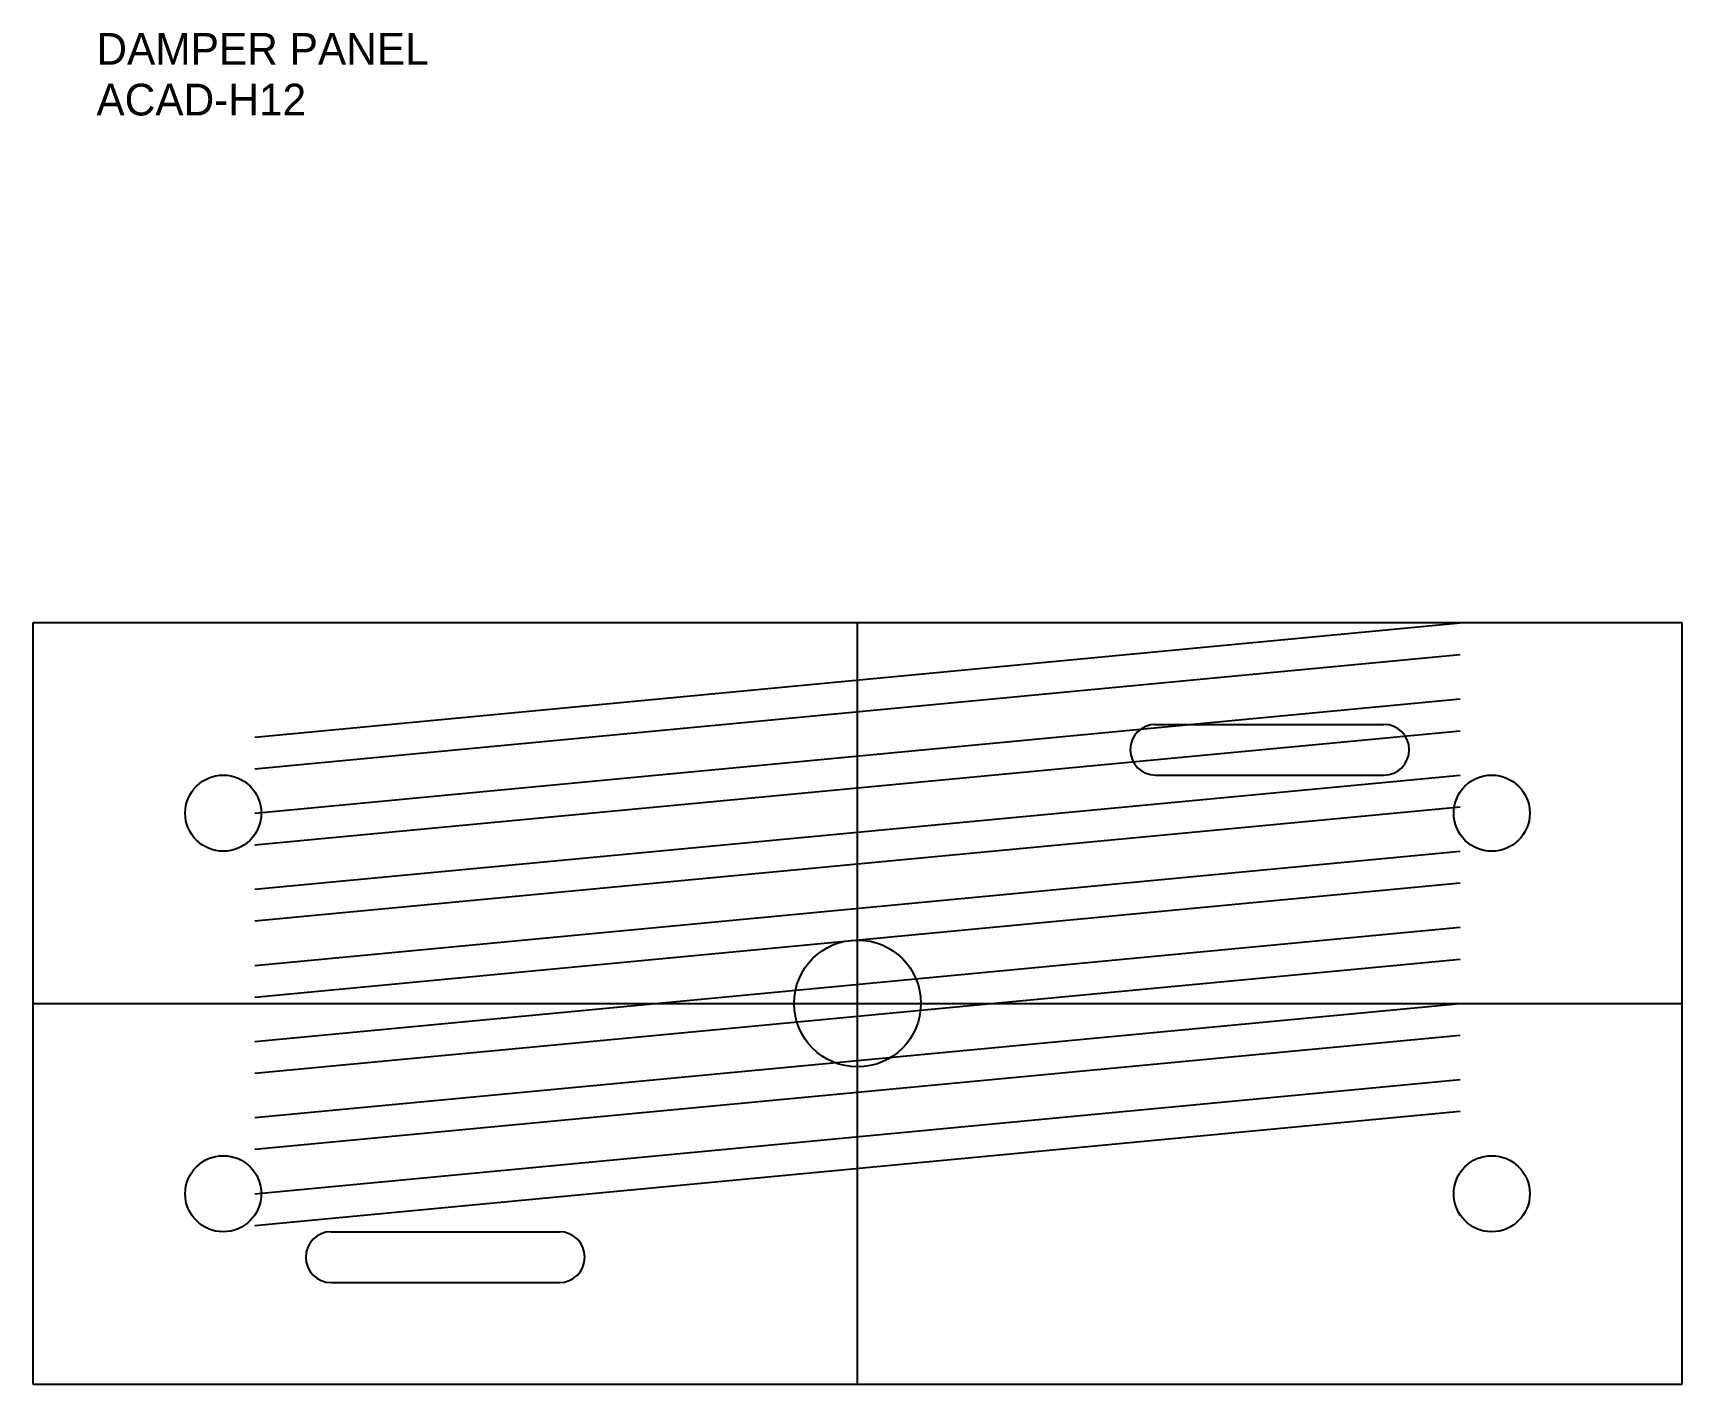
# Model space of a CAD drawing. Header units: millimetres. Extents: x 0 to 260, y 0 to 213.
import ezdxf

# ---------------------------------------------------------------- set-up
doc = ezdxf.new("R2010")
doc.units = ezdxf.units.MM
for name, color, linetype in [('ANNOTATION', 3, 'Continuous'), ('CENTER', 4, 'Continuous'), ('CUTOUT', 1, 'Continuous'), ('HOLE', 2, 'Continuous'), ('LOUVER', 8, 'Continuous'), ('OUTLINE', 7, 'Continuous')]:
    doc.layers.add(name, color=color, linetype=linetype)

msp = doc.modelspace()

# ---------------------------------------------------------------- linework, layer by layer
at = {"layer": 'CENTER'}
for p, q in [((130, 0), (130, 120)), ((0, 60), (260, 60))]:
    msp.add_line(p, q, dxfattribs=at)
at = {"layer": 'CUTOUT'}
for p, q in [((177, 104), (213, 104)), ((177, 96), (213, 96)), ((47, 24), (83, 24)), ((47, 16), (83, 16))]:
    msp.add_line(p, q, dxfattribs=at)
for centre, start, end in [((177, 100), 90, 270), ((213, 100), 270, 90), ((47, 20), 90, 270), ((83, 20), 270, 90)]:
    msp.add_arc(centre, 4, start, end, dxfattribs=at)
at = {"layer": 'HOLE'}
for centre, radius in [((30, 90), 6), ((230, 90), 6), ((130, 60), 10), ((30, 30), 6), ((230, 30), 6)]:
    msp.add_circle(centre, radius, dxfattribs=at)
at = {"layer": 'LOUVER'}
for p, q in [((35, 102), (225, 120)), ((35, 97), (225, 115)), ((35, 90), (225, 108)), ((35, 85), (225, 103)), ((35, 78), (225, 96)), ((35, 73), (225, 91)), ((35, 66), (225, 84)), ((35, 61), (225, 79)), ((35, 54), (225, 72)), ((35, 49), (225, 67)), ((35, 42), (225, 60)), ((35, 37), (225, 55)), ((35, 30), (225, 48)), ((35, 25), (225, 43))]:
    msp.add_line(p, q, dxfattribs=at)
at = {"layer": 'OUTLINE'}
for p, q in [((260, 120), (0, 120)), ((0, 120), (0, 0)), ((260, 0), (260, 120)), ((0, 0), (260, 0))]:
    msp.add_line(p, q, dxfattribs=at)

# ---------------------------------------------------------------- texts
at = {"layer": 'ANNOTATION'}
for s, p in [('DAMPER PANEL', (10, 208)), ('ACAD-H12', (10, 200))]:
    msp.add_text(s, height=5, dxfattribs=at).set_placement(p)

doc.saveas('drawing.dxf')
